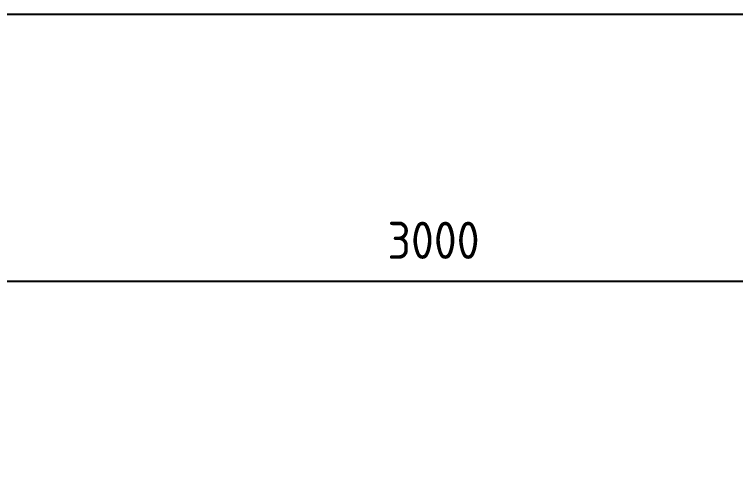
# Model space of a CAD drawing. Extents: x 0 to 420, y 0 to 297.
# Drawn here: x 158.84 to 207.38, y 261.57 to 292.5 of the extents above; entities that cross this region are included whole.
import ezdxf
from ezdxf.enums import TextEntityAlignment as Align

# ---------------------------------------------------------------- set-up
doc = ezdxf.new("R2010")
doc.units = 0
doc.header["$LTSCALE"] = 0.3
doc.layers.get('0').update_dxf_attribs({"linetype": 'CONTINUOUS'})
doc.layers.get('DEFPOINTS').update_dxf_attribs({"linetype": 'CONTINUOUS'})
for name, color, linetype in [('L18', 4, 'CONTINUOUS'), ('T25', 1, 'CONTINUOUS'), ('TBLK18', 4, 'CONTINUOUS'), ('TBLK25', 1, 'CONTINUOUS'), ('TBLK35', 3, 'CONTINUOUS'), ('TBLK50', 7, 'CONTINUOUS')]:
    doc.layers.add(name, color=color, linetype=linetype)
doc.styles.add('ISO', font='iso.shx')
doc.dimstyles.new('SIGNSDIM', dxfattribs={"dimtxt": 2.5, "dimasz": 0.2, "dimexe": 1.5, "dimexo": 2, "dimgap": 1.5, "dimtad": 1, "dimdec": 4, "dimlfac": 20, "dimrnd": 1, "dimdsep": 46, "dimtxsty": 'ISO', "dimblk": 'SGNDIM', "dimcen": 2.5, "dimse2": 1, "dimadec": 0, "dimazin": 0, "dimtfac": 1, "dimtdec": 4, "dimtix": 1, "dimtmove": 0, "dimatfit": 3, "dimldrblk": 'SGNDIM', "dimfxl": 1, "dimtolj": 1, "dimtzin": 0, "dimarcsym": 0})

# ---------------------------------------------------------------- blocks, each defined once
blk = doc.blocks.new('A3BBLK')
at = {"layer": 'TBLK50'}
blk.add_line((415.5, 292.5), (13, 292.5), dxfattribs=at)
blk = doc.blocks.new('a3_in_vtblk std dwg')
blk.add_blockref('A3BBLK', (0, 0))
at = {"layer": 'TBLK18', "style": 'ISO'}
blk.add_attdef('MR_DIRECTORATE', text='', height=1.5, dxfattribs=at).set_placement((381.5, 68.119), align=Align.CENTER)
for tag, p in [('STREET_NAME', (355.514, 62.1)), ('SUBURB_POSTCODE', (388.488, 62.1)), ('TELEPHONE_NO.', (368.306, 59.836)), ('FAX_NO.', (393.555, 59.836))]:
    blk.add_attdef(tag, p, '', height=1.5, dxfattribs=at)
at = {"layer": 'TBLK25', "style": 'ISO'}
for tag, height, p in [('MR_BRANCH', 2, (381.5, 65.199)), ('ROAD_SECTION', 1.75, (384.5, 29.162)), ('SLK', 1.75, (384.5, 26.108)), ('CHAINAGE', 1.75, (384.5, 19.205))]:
    blk.add_attdef(tag, text='', height=height, dxfattribs=at).set_placement(p, align=Align.CENTER)
for tag, p, height in [('FILE_NUMBER', (371.773, 54.237), 2.5), ('DESIGNED_/_DRAWN', (371.773, 49.487), 2), ('VERIFIED', (371.773, 44.487), 2), ('APPROVED', (371.773, 39.487), 2), ('LOCAL_AUTHORITY', (370.48, 16.733), 1.25)]:
    blk.add_attdef(tag, p, '', height=height, dxfattribs=at)
at = {"layer": 'TBLK35', "style": 'ISO', "width": 0.9}
for tag, p in [('ROAD_PROJECT&NUMBER', (384.5, 32.231)), ('DRAWING_DESCRIPTION', (384.5, 22.288))]:
    blk.add_attdef(tag, text='', height=2.5, dxfattribs=at).set_placement(p, align=Align.CENTER)
at = {"layer": 'TBLK50', "style": 'ISO'}
blk.add_attdef('MRWA_DRG_NUMBER', (356.288, 6.085), '', height=5, dxfattribs=at)
blk = doc.blocks.new('SGNDIM')
for p, q in [((0, 4.5), (0, -4.5)), ((0, 0), (-1, 0))]:
    blk.add_line(p, q)
blk = doc.blocks.new('*D12')
at = {"layer": 'DEFPOINTS', "color": 0, "transparency": 16777216}
for p in [(262.049, 274.566), (112.049, 261.566), (262.049, 261.566)]:
    blk.add_point(p, dxfattribs=at)
at = {"layer": 'T25', "color": 0, "lineweight": -2, "transparency": 16777216}
for p, q in [((112.049, 263.566), (112.049, 276.066)), ((262.049, 263.566), (262.049, 276.066)), ((112.249, 274.566), (261.849, 274.566))]:
    blk.add_line(p, q, dxfattribs=at)
at = {"layer": 'T25', "color": 0, "lineweight": -2, "transparency": 16777216, "xscale": 0.2, "yscale": 0.2, "zscale": 0.2, "rotation": 180}
blk.add_blockref('SGNDIM', (112.049, 274.566), dxfattribs=at)
at = {"layer": 'T25', "color": 0, "lineweight": -2, "transparency": 16777216, "xscale": 0.2, "yscale": 0.2, "zscale": 0.2}
blk.add_blockref('SGNDIM', (262.049, 274.566), dxfattribs=at)
at = {"layer": 'T25', "color": 0, "transparency": 16777216, "insert": (187.049, 277.316), "char_height": 2.5, "attachment_point": 5, "style": 'ISO'}
blk.add_mtext('\\A1;3000', dxfattribs=at)

msp = doc.modelspace()

# ---------------------------------------------------------------- block references
at = {"layer": 'L18'}
msp.add_blockref('a3_in_vtblk std dwg', (0.0000004, -0.0000002), dxfattribs=at)

# ---------------------------------------------------------------- dimensions: what is measured, and where the dimension line sits
at = {"layer": 'T25'}
dim = msp.add_linear_dim(base=(262.0488317, 274.5659062), p1=(112.0488317, 261.5659062), p2=(262.0488317, 261.5659062), dimstyle='SIGNSDIM', override={"dimse2": 0}, dxfattribs=at)
dim.commit()
dim.dimension.update_dxf_attribs({"geometry": '*D12', "text_midpoint": (187.0488317, 277.3159062)})

doc.saveas('drawing.dxf')
